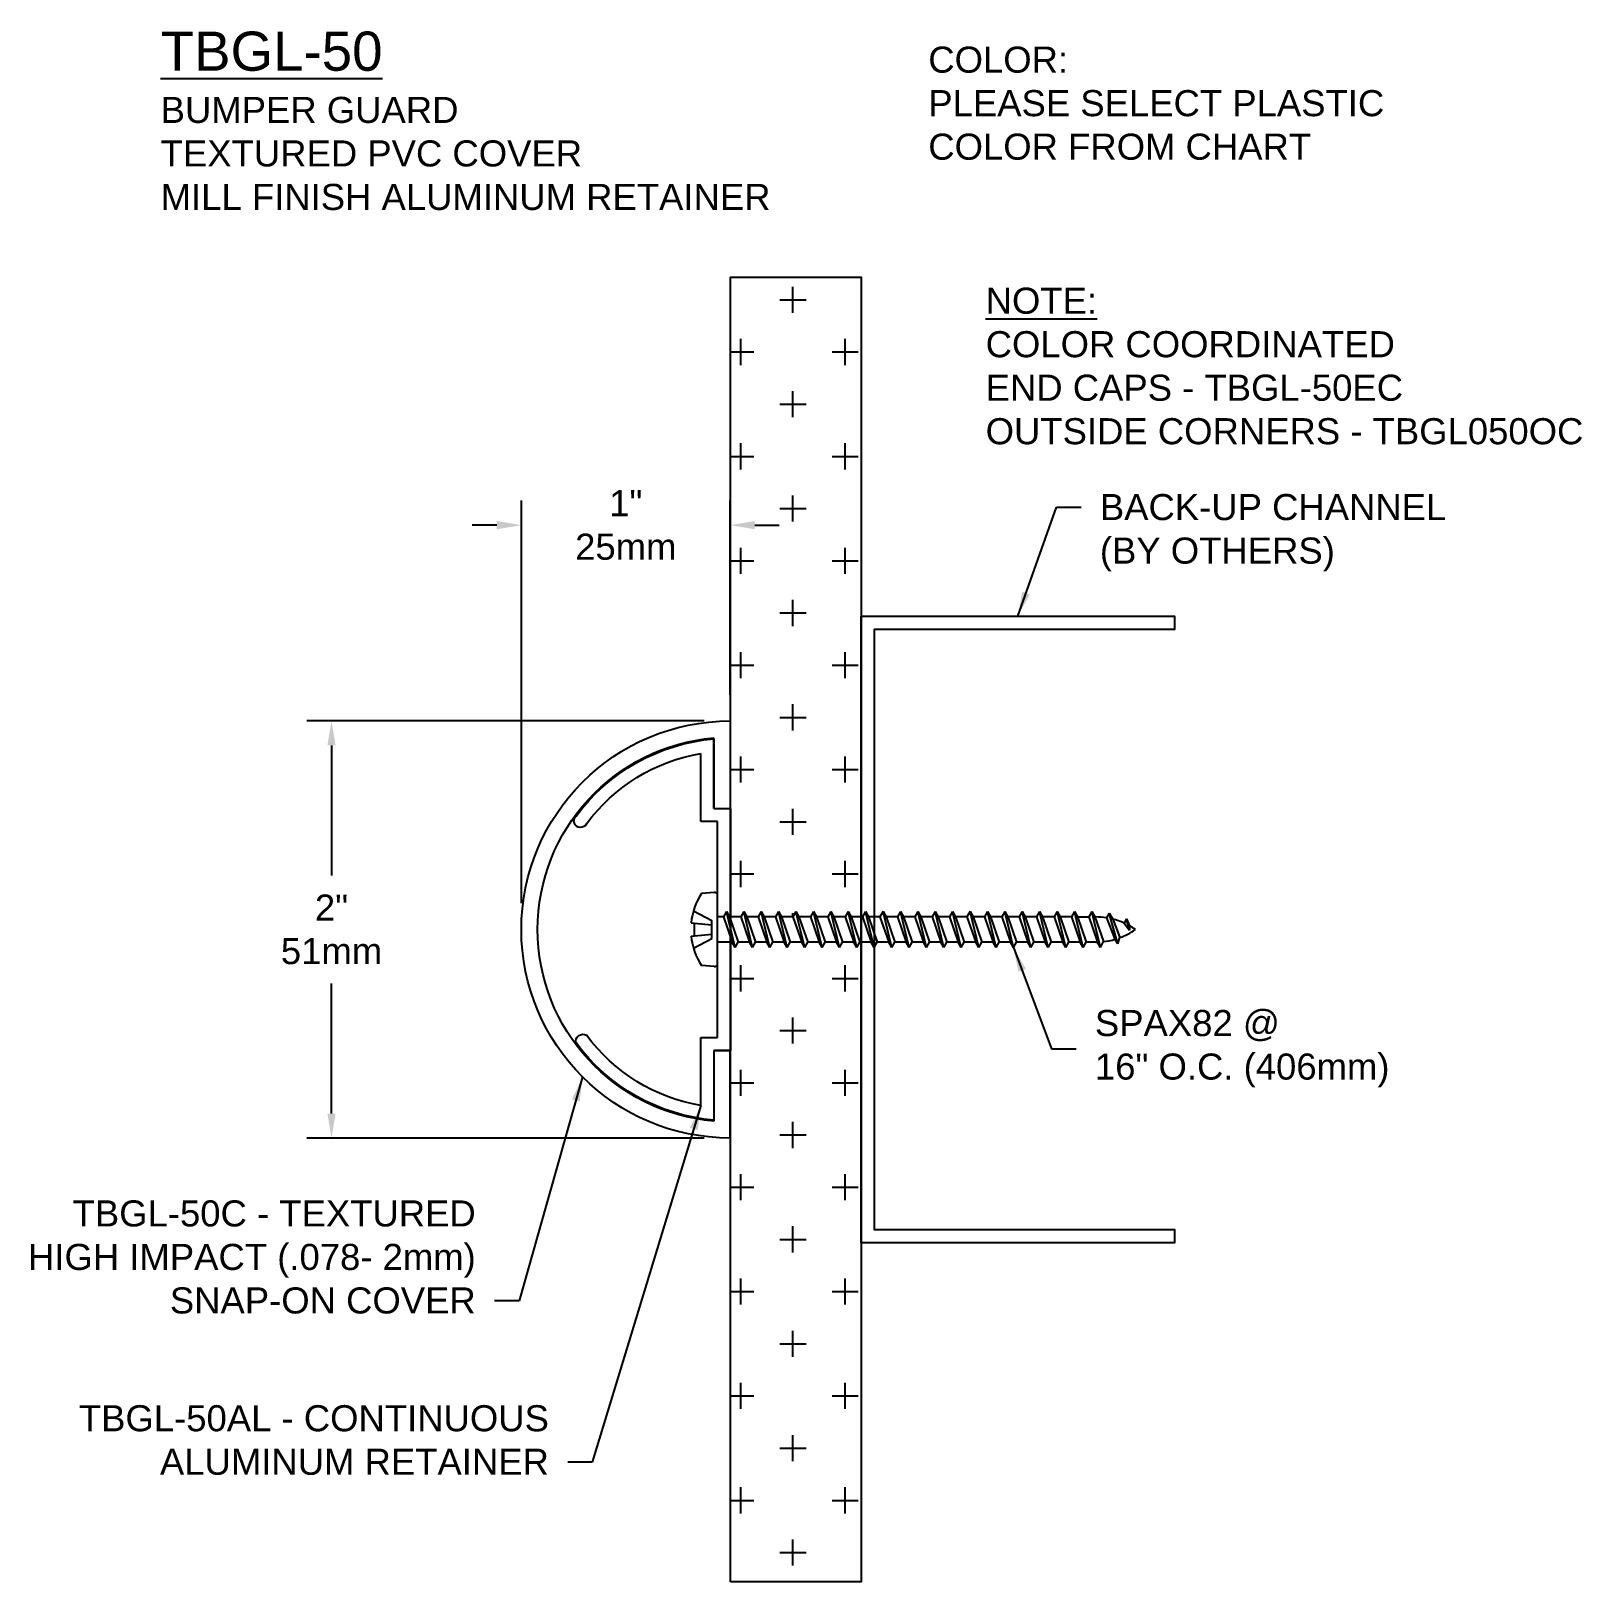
# Model space of a CAD drawing. Header units: inches. Extents: x 3.66 to 11.09, y 0.61 to 8.04.
import ezdxf

# ---------------------------------------------------------------- set-up
doc = ezdxf.new("R2010")
doc.units = ezdxf.units.IN
doc.header["$MEASUREMENT"] = 0
for name, color, linetype in [('Anchors', 4, 'Continuous'), ('Conditions', 1, 'Continuous'), ('Dimensions', 3, 'Continuous'), ('Plastics', 31, 'Continuous'), ('Text', 2, 'Continuous')]:
    doc.layers.add(name, color=color, linetype=linetype)
doc.styles.add('Arial', font='arial.ttf', dxfattribs={"height": 0.125})
doc.dimstyles.new('ARIAL', dxfattribs={"dimtxt": 0.1175, "dimasz": 0.1175, "dimexe": 0.1175, "dimexo": 0.125, "dimgap": 0.09, "dimtad": 0, "dimtih": 1, "dimtoh": 1, "dimdec": 4, "dimrnd": 0.0625, "dimzin": 0, "dimdsep": 46, "dimlunit": 4, "dimtxsty": 'Arial', "dimcen": 0.09, "dimadec": 0, "dimazin": 0, "dimtfac": 1, "dimtdec": 4, "dimtofl": 0, "dimtmove": 0, "dimatfit": 3, "dimfxl": 1, "dimfrac": 2, "dimtolj": 1, "dimtzin": 0, "dimarcsym": 0})
doc.dimstyles.get("Standard").update_dxf_attribs({"dimtxt": 0.1175, "dimasz": 0.1175, "dimexe": 0.1175, "dimexo": 0.125, "dimgap": 0.09, "dimtad": 0, "dimtih": 1, "dimtoh": 1, "dimdec": 4, "dimrnd": 0.0625, "dimzin": 0, "dimdsep": 46, "dimlunit": 4, "dimtxsty": 'Arial', "dimcen": 0.09, "dimadec": 0, "dimazin": 0, "dimtfac": 1, "dimtdec": 4, "dimtofl": 0, "dimtmove": 0, "dimatfit": 3, "dimfxl": 1, "dimfrac": 2, "dimtolj": 1, "dimtzin": 0, "dimarcsym": 0})

# ---------------------------------------------------------------- blocks, each defined once
blk = doc.blocks.new('*D1')
at = {"layer": 'Defpoints', "color": 0}
for p in [(7.0122, 4.733), (5.1031, 2.7354), (7.0122, 2.7354)]:
    blk.add_point(p, dxfattribs=at)
at = {"layer": 'Dimensions', "color": 0, "lineweight": -2}
for p, q in [((6.8872, 4.733), (4.9856, 4.733)), ((5.1031, 4.6155), (5.1031, 3.9924)), ((5.1031, 2.8529), (5.1031, 3.476)), ((6.8872, 2.7354), (4.9856, 2.7354))]:
    blk.add_line(p, q, dxfattribs=at)
at = {"layer": 'Dimensions', "color": 0}
for points in [[(5.0835, 4.6155), (5.1226, 4.6155), (5.1031, 4.733)], [(5.0835, 2.8529), (5.1226, 2.8529), (5.1031, 2.7354)]]:
    blk.add_solid(points, dxfattribs=at)
at = {"layer": 'Dimensions', "color": 0, "insert": (5.1031, 3.7342), "char_height": 0.125, "attachment_point": 5, "style": 'Arial'}
blk.add_mtext('\\A1;2"\\P51mm', dxfattribs=at)
blk = doc.blocks.new('*D2')
at = {"layer": 'Defpoints', "color": 0}
for p in [(6.0122, 5.6709), (7.0122, 4.733), (6.0122, 3.7354)]:
    blk.add_point(p, dxfattribs=at)
at = {"layer": 'Dimensions', "color": 0, "lineweight": -2}
for p, q in [((6.0122, 3.8604), (6.0122, 5.7884)), ((7.0122, 4.858), (7.0122, 5.7884)), ((5.8947, 5.6709), (5.7772, 5.6709)), ((7.1297, 5.6709), (7.2472, 5.6709))]:
    blk.add_line(p, q, dxfattribs=at)
at = {"layer": 'Dimensions', "color": 0}
for points in [[(5.8947, 5.6905), (5.8947, 5.6513), (6.0122, 5.6709)], [(7.1297, 5.6905), (7.1297, 5.6513), (7.0122, 5.6709)]]:
    blk.add_solid(points, dxfattribs=at)
at = {"layer": 'Dimensions', "color": 0, "insert": (6.5122, 5.6709), "char_height": 0.125, "attachment_point": 5, "style": 'Arial'}
blk.add_mtext('\\A1;1"\\P25mm', dxfattribs=at)
blk = doc.blocks.new('VB2001A')
for p, q in [((0.08, 0.9133), (0.08, 0.5788)), ((0.142, 0.5168), (0.142, 0.8429)), ((0, 0.5788), (0, -0.5788)), ((0.08, 0.5788), (0, 0.5788)), ((0.062, -0.5168), (0.062, 0.5168)), ((0.062, 0.5168), (0.142, 0.5168)), ((0.142, -0.5168), (0.062, -0.5168)), ((0.142, -0.8429), (0.142, -0.5168)), ((0, -0.5788), (0.08, -0.5788)), ((0.08, -0.5788), (0.08, -0.9133))]:
    blk.add_line(p, q)
for centre, radius, start, end in [((-0.0002, -0.0032), 0.92, 36.42886, 85.00004), ((-0.0002, -0.0032), 0.858, 36.42886, 80.46129), ((0.7186, 0.52), 0.0316, 205.68553, 47.17219), ((-0.0002, 0.0032), 0.858, 279.53871, 323.57114), ((0.7071, -0.5356), 0.0338, 347.13073, 120.01155), ((-0.0002, 0.0032), 0.92, 274.99996, 323.57114)]:
    blk.add_arc(centre, radius, start, end)
blk = doc.blocks.new('VB2003')
for p, q in [((-0.078, 0.42), (-0.078, 0)), ((0, 0), (0, 0.3387)), ((0, 0), (-0.078, 0)), ((0, -1.1577), (-0.078, -1.1577)), ((-0.078, -1.5777), (-0.078, -1.1577)), ((0, -1.1577), (0, -1.4964))]:
    blk.add_line(p, q)
for centre, radius, start, end in [((-0.078, -0.58), 1, 0, 90), ((-0.078, -0.58), 0.922, 0, 85.14705), ((-0.078, -0.5777), 1, 270, 0), ((-0.078, -0.5777), 0.922, 274.85295, 0)]:
    blk.add_arc(centre, radius, start, end)
blk = doc.blocks.new('SPAX82')
for p, q in [((-0.1774, 0.0173), (-0.1722, 0.0772)), ((-0.089, 0.1159), (-0.0437, 0.0281)), ((-0.0319, 0.1271), (-0.0299, 0.1115)), ((-0.0299, 0.1115), (-0.023, 0.0281)), ((-0.0299, 0.1115), (0.0299, 0.1115)), ((0.0299, 0.1115), (0.023, 0.0281)), ((0.0319, 0.1271), (0.0299, 0.1115)), ((0.089, 0.1159), (0.0437, 0.0281)), ((0.1774, 0.0173), (0.1722, 0.0772)), ((-0.1615, 0), (0.1615, 0)), ((-0.06, -0.0689), (-0.06, 0)), ((-0.0437, 0.0281), (0.0437, 0.0281)), ((0.06, -0.0273), (0.06, 0)), ((-0.086, -0.0833), (0.086, -0.0417)), ((-0.086, -0.0833), (-0.06, -0.0689)), ((0.06, -0.0273), (-0.06, -0.0689)), ((0.06, -0.0561), (-0.06, -0.0977)), ((0.086, -0.0417), (0.06, -0.0273)), ((0.086, -0.0417), (0.06, -0.0561)), ((0.06, -0.1106), (0.06, -0.0561)), ((-0.086, -0.0833), (-0.06, -0.0977)), ((-0.086, -0.1667), (0.086, -0.125)), ((-0.06, -0.1523), (-0.06, -0.0977)), ((0.06, -0.1106), (-0.06, -0.1523)), ((0.06, -0.1394), (-0.06, -0.1811)), ((0.086, -0.125), (0.06, -0.1106)), ((0.086, -0.125), (0.06, -0.1394)), ((0.06, -0.1939), (0.06, -0.1394)), ((-0.086, -0.1667), (-0.06, -0.1523)), ((-0.086, -0.1667), (-0.06, -0.1811)), ((-0.086, -0.25), (0.086, -0.2083)), ((-0.06, -0.2356), (-0.06, -0.1811)), ((0.06, -0.1939), (-0.06, -0.2356)), ((0.06, -0.2227), (-0.06, -0.2644)), ((0.086, -0.2083), (0.06, -0.1939)), ((0.086, -0.2083), (0.06, -0.2227)), ((0.06, -0.2773), (0.06, -0.2227)), ((-0.086, -0.25), (-0.06, -0.2356)), ((-0.086, -0.25), (-0.06, -0.2644)), ((-0.086, -0.3333), (0.086, -0.2917)), ((-0.06, -0.3189), (-0.06, -0.2644)), ((0.06, -0.2773), (-0.06, -0.3189)), ((0.086, -0.2917), (0.06, -0.2773)), ((0.086, -0.2917), (0.06, -0.3061)), ((-0.086, -0.3333), (-0.06, -0.3189)), ((-0.086, -0.3333), (-0.06, -0.3477)), ((0.06, -0.3061), (-0.06, -0.3477)), ((-0.06, -0.4023), (-0.06, -0.3477)), ((0.06, -0.3606), (-0.06, -0.4023)), ((0.06, -0.3606), (0.06, -0.3061)), ((0.086, -0.375), (0.06, -0.3606)), ((-0.086, -0.4167), (0.086, -0.375)), ((-0.086, -0.4167), (-0.06, -0.4023)), ((-0.086, -0.4167), (-0.06, -0.4311)), ((0.06, -0.3894), (-0.06, -0.4311)), ((-0.06, -0.4856), (-0.06, -0.4311)), ((0.06, -0.4439), (-0.06, -0.4856)), ((0.086, -0.375), (0.06, -0.3894)), ((0.06, -0.4439), (0.06, -0.3894)), ((0.086, -0.4583), (0.06, -0.4439)), ((-0.086, -0.5), (0.086, -0.4583)), ((-0.086, -0.5), (-0.06, -0.4856)), ((-0.086, -0.5), (-0.06, -0.5144)), ((0.06, -0.4727), (-0.06, -0.5144)), ((-0.06, -0.5689), (-0.06, -0.5144)), ((0.086, -0.4583), (0.06, -0.4727)), ((0.06, -0.5273), (0.06, -0.4727)), ((-0.086, -0.5833), (0.086, -0.5417)), ((-0.086, -0.5833), (-0.06, -0.5689)), ((-0.086, -0.5833), (-0.06, -0.5977)), ((0.06, -0.5273), (-0.06, -0.5689)), ((0.06, -0.5561), (-0.06, -0.5977)), ((0.086, -0.5417), (0.06, -0.5273)), ((0.086, -0.5417), (0.06, -0.5561)), ((0.06, -0.6106), (0.06, -0.5561)), ((-0.086, -0.6667), (0.086, -0.625)), ((-0.086, -0.6667), (-0.06, -0.6523)), ((-0.086, -0.6667), (-0.06, -0.6811)), ((-0.06, -0.6523), (-0.06, -0.5977)), ((0.06, -0.6106), (-0.06, -0.6523)), ((0.06, -0.6394), (-0.06, -0.6811)), ((0.086, -0.625), (0.06, -0.6106)), ((0.086, -0.625), (0.06, -0.6394)), ((0.06, -0.6939), (0.06, -0.6394)), ((-0.086, -0.75), (0.086, -0.7083)), ((-0.086, -0.75), (-0.06, -0.7356)), ((-0.06, -0.7356), (-0.06, -0.6811)), ((0.06, -0.6939), (-0.06, -0.7356)), ((0.06, -0.7227), (-0.06, -0.7644)), ((0.086, -0.7083), (0.06, -0.6939)), ((0.086, -0.7083), (0.06, -0.7227)), ((0.06, -0.7773), (0.06, -0.7227)), ((-0.086, -0.75), (-0.06, -0.7644)), ((-0.086, -0.8333), (0.086, -0.7917)), ((-0.06, -0.8189), (-0.06, -0.7644)), ((0.06, -0.7773), (-0.06, -0.8189)), ((0.06, -0.8061), (-0.06, -0.8477)), ((0.086, -0.7917), (0.06, -0.7773)), ((0.086, -0.7917), (0.06, -0.8061)), ((0.06, -0.8606), (0.06, -0.8061)), ((-0.086, -0.8333), (-0.06, -0.8189)), ((-0.086, -0.8333), (-0.06, -0.8477)), ((-0.086, -0.9167), (0.086, -0.875)), ((-0.06, -0.9023), (-0.06, -0.8477)), ((0.06, -0.8606), (-0.06, -0.9023)), ((0.06, -0.8894), (-0.06, -0.9311)), ((0.086, -0.875), (0.06, -0.8606)), ((0.086, -0.875), (0.06, -0.8894)), ((0.06, -0.9439), (0.06, -0.8894)), ((-0.086, -0.9167), (-0.06, -0.9023)), ((-0.086, -0.9167), (-0.06, -0.9311)), ((-0.086, -1), (0.086, -0.9583)), ((-0.06, -0.9856), (-0.06, -0.9311)), ((0.06, -0.9439), (-0.06, -0.9856)), ((0.086, -0.9583), (0.06, -0.9439)), ((0.086, -0.9583), (0.06, -0.9727)), ((-0.086, -1), (-0.06, -0.9856)), ((-0.086, -1), (-0.06, -1.0144)), ((0.06, -0.9727), (-0.06, -1.0144)), ((-0.06, -1.0689), (-0.06, -1.0144)), ((0.06, -1.0273), (-0.06, -1.0689)), ((0.06, -1.0273), (0.06, -0.9727)), ((0.086, -1.0417), (0.06, -1.0273)), ((-0.086, -1.0833), (0.086, -1.0417)), ((-0.086, -1.0833), (-0.06, -1.0689)), ((-0.086, -1.0833), (-0.06, -1.0977)), ((0.06, -1.0561), (-0.06, -1.0977)), ((-0.06, -1.1523), (-0.06, -1.0977)), ((0.06, -1.1106), (-0.06, -1.1523)), ((0.086, -1.0417), (0.06, -1.0561)), ((0.06, -1.1106), (0.06, -1.0561)), ((0.086, -1.125), (0.06, -1.1106)), ((-0.086, -1.1667), (0.086, -1.125)), ((-0.086, -1.1667), (-0.06, -1.1523)), ((-0.086, -1.1667), (-0.06, -1.1811)), ((0.06, -1.1394), (-0.06, -1.1811)), ((-0.06, -1.2356), (-0.06, -1.1811)), ((0.086, -1.125), (0.06, -1.1394)), ((0.06, -1.1939), (0.06, -1.1394)), ((-0.086, -1.25), (0.086, -1.2083)), ((-0.086, -1.25), (-0.06, -1.2356)), ((-0.086, -1.25), (-0.06, -1.2644)), ((0.06, -1.1939), (-0.06, -1.2356)), ((0.06, -1.2227), (-0.06, -1.2644)), ((0.086, -1.2083), (0.06, -1.1939)), ((0.086, -1.2083), (0.06, -1.2227)), ((0.06, -1.2773), (0.06, -1.2227)), ((-0.086, -1.3333), (0.086, -1.2917)), ((-0.086, -1.3333), (-0.06, -1.3189)), ((-0.086, -1.3333), (-0.06, -1.3477)), ((-0.06, -1.3189), (-0.06, -1.2644)), ((0.06, -1.2773), (-0.06, -1.3189)), ((0.06, -1.3061), (-0.06, -1.3477)), ((0.086, -1.2917), (0.06, -1.2773)), ((0.086, -1.2917), (0.06, -1.3061)), ((0.06, -1.3606), (0.06, -1.3061)), ((-0.086, -1.4167), (0.086, -1.375)), ((-0.086, -1.4167), (-0.06, -1.4023)), ((-0.06, -1.4023), (-0.06, -1.3477)), ((0.06, -1.3606), (-0.06, -1.4023)), ((0.06, -1.3894), (-0.06, -1.4311)), ((0.086, -1.375), (0.06, -1.3606)), ((0.086, -1.375), (0.06, -1.3894)), ((0.06, -1.4439), (0.06, -1.3894)), ((-0.086, -1.4167), (-0.06, -1.4311)), ((-0.086, -1.5), (0.086, -1.4583)), ((-0.086, -1.5), (-0.06, -1.4856)), ((-0.06, -1.4856), (-0.06, -1.4311)), ((0.06, -1.4439), (-0.06, -1.4856)), ((0.06, -1.4727), (-0.06, -1.5144)), ((0.086, -1.4583), (0.06, -1.4439)), ((0.086, -1.4583), (0.06, -1.4727)), ((0.06, -1.5273), (0.06, -1.4727)), ((-0.086, -1.5), (-0.06, -1.5144)), ((-0.086, -1.5833), (0.086, -1.5417)), ((-0.06, -1.5689), (-0.06, -1.5144)), ((0.06, -1.5273), (-0.06, -1.5689)), ((0.06, -1.5561), (-0.06, -1.5977)), ((0.086, -1.5417), (0.06, -1.5273)), ((0.086, -1.5417), (0.06, -1.5561)), ((0.06, -1.6106), (0.06, -1.5561)), ((-0.086, -1.5833), (-0.06, -1.5689)), ((-0.086, -1.5833), (-0.06, -1.5977)), ((-0.086, -1.6667), (0.086, -1.625)), ((-0.06, -1.6523), (-0.06, -1.5977)), ((0.06, -1.6106), (-0.06, -1.6523)), ((0.086, -1.625), (0.06, -1.6106)), ((0.086, -1.625), (0.06, -1.6394)), ((-0.086, -1.6667), (-0.06, -1.6523)), ((-0.086, -1.6667), (-0.06, -1.6811)), ((-0.086, -1.75), (0.086, -1.7083)), ((0.06, -1.6394), (-0.06, -1.6811)), ((-0.06, -1.7356), (-0.06, -1.6811)), ((0.06, -1.6939), (-0.06, -1.7356)), ((0.06, -1.6939), (0.06, -1.6394)), ((0.086, -1.7083), (0.06, -1.6939)), ((0.086, -1.7083), (0.06, -1.7227)), ((-0.086, -1.75), (-0.06, -1.7356)), ((-0.086, -1.75), (-0.06, -1.7644)), ((0.06, -1.7227), (-0.06, -1.7644)), ((-0.06, -1.8104), (-0.06, -1.7644)), ((0.06, -1.7773), (-0.06, -1.8189)), ((0.06, -1.7227), (0.06, -1.7773)), ((0.086, -1.7917), (0.06, -1.7773)), ((-0.086, -1.8333), (0.086, -1.7917)), ((-0.086, -1.8333), (-0.06, -1.8189)), ((-0.086, -1.8333), (-0.058, -1.847)), ((0.06, -1.8061), (-0.058, -1.847)), ((0.086, -1.7917), (0.06, -1.8061)), ((0.06, -1.8061), (0.06, -1.8104)), ((-0.0685, -1.9167), (0.0787, -1.875)), ((-0.0685, -1.9167), (-0.047, -1.902)), ((-0.0685, -1.9167), (-0.0389, -1.9264)), ((0.0559, -1.862), (-0.047, -1.902)), ((0.0496, -1.8924), (-0.0389, -1.9264)), ((0.0787, -1.875), (0.0496, -1.8924)), ((0.0787, -1.875), (0.0559, -1.862)), ((0.0305, -1.9468), (-0.0039, -1.972)), ((-0.0039, -1.972), (0.0513, -1.9583)), ((0.0174, -1.9725), (-0.0039, -1.972)), ((0.0513, -1.9583), (0.0174, -1.9725)), ((0.0513, -1.9583), (0.0305, -1.9468))]:
    blk.add_line(p, q)
for centre, radius, start, end in [((0, -0.1847), 0.3135, 95.84468, 123.32297), ((0, -0.1847), 0.3135, 56.67703, 84.15532), ((-0.1615, 0.016), 0.016, 175, 270), ((0.1615, 0.016), 0.016, 270, 5), ((0.2696, -1.8104), 0.3296, 180, 181.48094), ((0.2696, -1.8104), 0.3296, 186.38087, 196.13333), ((-0.2696, -1.8104), 0.3296, 350.9871, 0), ((0.2696, -1.8104), 0.3296, 200.61291, 215.11798), ((-0.2696, -1.8104), 0.3296, 335.5566, 345.58715), ((-0.2696, -1.8104), 0.3296, 324.88202, 330.53258)]:
    blk.add_arc(centre, radius, start, end)

msp = doc.modelspace()

# ---------------------------------------------------------------- hatches: boundary and pattern name
at = {"layer": 'Conditions'}
h = msp.add_hatch(dxfattribs=at)
h.set_pattern_fill('CROSS', color=256, style=0)
h.paths.add_polyline_path([(7.6392, 6.85921), (7.0142, 6.85921), (7.0142, 3.808), (7.02111, 3.82049), (7.03428, 3.79671), (7.09128, 3.79671), (7.10445, 3.82049), (7.11761, 3.79671), (7.17462, 3.79671), (7.18778, 3.82049), (7.20094, 3.79671), (7.25795, 3.79671), (7.27111, 3.82049), (7.28428, 3.79671), (7.34128, 3.79671), (7.35445, 3.82049), (7.36761, 3.79671), (7.42462, 3.79671), (7.43778, 3.82049), (7.45094, 3.79671), (7.50795, 3.79671), (7.52111, 3.82049), (7.53428, 3.79671), (7.59128, 3.79671), (7.60445, 3.82049), (7.61761, 3.79671), (7.63917, 3.79671), (7.63917, 5.23421), (7.6392, 5.23421)])
h.paths.add_polyline_path([(7.0142, 0.60921), (7.6392, 0.60921), (7.6392, 2.23421), (7.63917, 2.23421), (7.63917, 3.66103), (7.63326, 3.67171), (7.57563, 3.67171), (7.56278, 3.64849), (7.54993, 3.67171), (7.4923, 3.67171), (7.47945, 3.64849), (7.46659, 3.67171), (7.40897, 3.67171), (7.39611, 3.64849), (7.38326, 3.67171), (7.32563, 3.67171), (7.31278, 3.64849), (7.29993, 3.67171), (7.2423, 3.67171), (7.22945, 3.64849), (7.21659, 3.67171), (7.15897, 3.67171), (7.14611, 3.64849), (7.13326, 3.67171), (7.07563, 3.67171), (7.06278, 3.64849), (7.04993, 3.67171), (7.0142, 3.67171)])

# ---------------------------------------------------------------- linework, layer by layer
msp.add_lwpolyline([(7.0142, 0.60921), (7.0142, 6.85921), (7.6392, 6.85921), (7.6392, 0.60921), (7.0142, 0.60921)], dxfattribs=at)
msp.add_lwpolyline([(7.63917, 5.23421), (9.13917, 5.23421), (9.13917, 5.17171), (7.70167, 5.17171), (7.70167, 2.29671), (9.13917, 2.29671), (9.13917, 2.23421), (7.63917, 2.23421)], close=True, dxfattribs=at)

# ---------------------------------------------------------------- block references
at = {"xscale": -1}
msp.add_blockref('VB2001A', (7.01417, 3.73421), dxfattribs=at)
at = {"layer": 'Anchors', "rotation": 90}
msp.add_blockref('SPAX82', (6.95217, 3.73421), dxfattribs=at)
at = {"layer": 'Plastics', "xscale": -1}
msp.add_blockref('VB2003', (6.93417, 4.31304), dxfattribs=at)

# ---------------------------------------------------------------- texts
at = {"layer": 'Text', "attachment_point": 1, "style": 'Arial'}
for s, insert, char_height, width in [('{\\LTBGL-50\\P}{\\H0.12500625;BUMPER GUARD\\PTEXTURED PVC COVER\\PMILL FINISH ALUMINUM RETAINER}', (4.28503, 8.03466), 0.1875, 4.5), ('COLOR:{\\L                         \\P}PLEASE SELECT PLASTIC\\PCOLOR FROM CHART', (7.96071, 7.96284), 0.125, 3.4375), ('{\\LNOTE:\\P}COLOR COORDINATED\\PEND CAPS - TBGL-50EC\\POUTSIDE CORNERS - TBGL050OC', (8.23536, 6.8084), 0.125, 2.875)]:
    msp.add_mtext(s, dxfattribs=dict(at, insert=insert, char_height=char_height, width=width))
at = {"layer": 'Text', "char_height": 0.125, "style": 'Arial'}
for s, insert, attachment_point in [('BACK-UP CHANNEL\\P(BY OTHERS)', (8.78229, 5.81988), 1), ('SPAX82 @\\P16" O.C. (406mm)', (8.75853, 3.16319), 4), ('TBGL-50C - TEXTURED\\PHIGH IMPACT (.078- 2mm)\\PSNAP-ON COVER', (5.79387, 1.89338), 9), ('TBGL-50AL - CONTINUOUS\\PALUMINUM RETAINER', (6.14415, 1.12079), 9)]:
    msp.add_mtext(s, dxfattribs=dict(at, insert=insert, attachment_point=attachment_point))

# ---------------------------------------------------------------- dimensions: what is measured, and where the dimension line sits
at = {"layer": 'Dimensions'}
dim = msp.add_linear_dim(base=(6.01217, 5.67092), p1=(7.01217, 4.73304), p2=(6.01217, 3.73537), text='<>\\P25mm', dimstyle='ARIAL', dxfattribs=at)
dim.commit()
dim.dimension.update_dxf_attribs({"geometry": '*D2', "text_midpoint": (6.51217, 5.67092)})
dim = msp.add_linear_dim(base=(5.10307, 2.73537), p1=(7.01217, 4.73304), p2=(7.01217, 2.73537), angle=90, text='<>\\P51mm', dimstyle='ARIAL', dxfattribs=at)
dim.commit()
dim.dimension.update_dxf_attribs({"geometry": '*D1', "text_midpoint": (5.10307, 3.73421), "dimtype": 160})

# ---------------------------------------------------------------- leaders
at = {"layer": 'Text', "annotation_type": 0, "has_hookline": 1}
for points, hookline_direction, text_width in [([(8.38917, 5.23421), (8.57479, 5.75738), (8.69229, 5.75738)], 0, 1.64026), ([(6.30507, 3.02826), (6.00137, 1.95588), (5.88387, 1.95588)], 1, 2.12389), ([(6.87217, 2.89128), (6.35165, 1.18329), (6.23415, 1.18329)], 1, 2.23789)]:
    msp.add_leader(points, dimstyle='ARIAL', dxfattribs=dict(at, hookline_direction=hookline_direction, text_width=text_width))
at = {"layer": 'Text', "annotation_type": 0, "has_hookline": 1, "hookline_direction": 0, "text_width": 1.38549}
msp.add_leader([(8.36884, 3.64821), (8.55103, 3.16319), (8.66853, 3.16319)], dimstyle='Standard', override={"dimgap": 0.09, "dimtad": 0}, dxfattribs=at)

doc.saveas('drawing.dxf')
